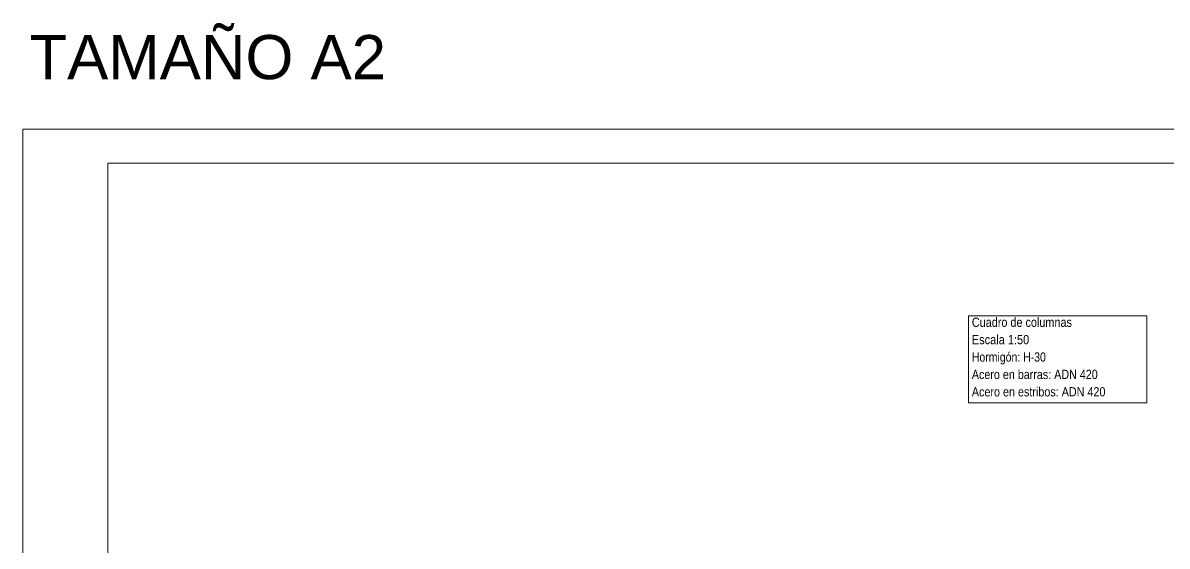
# Model space of a CAD drawing. Header units: millimetres. Extents: x 0 to 59.4, y 0 to 93.5.
# Drawn here: x 0 to 33.67, y 29.72 to 45.13 of the extents above; entities that cross this region are included whole.
import ezdxf

# ---------------------------------------------------------------- set-up
doc = ezdxf.new("R2010")
doc.units = ezdxf.units.MM
for name, color, linetype, lineweight in [('CIM_REFEREN', 2, 'Continuous', 0), ('CUADRO_LINEAS_DE_LA_TABLA_DE_COMPUTO_DEL_CUADRO_DE_COLUMNAS', 1, 'Continuous', 9), ('CUADRO_TEXTOS_DE_LA_TABLA_DE_COMPUTO_DEL_CUADRO_DE_COLUMNAS', 1, 'Continuous', 9), ('RECUAD_LIMITES', 2, 'Continuous', 0), ('RECUAD_MARCO', 1, 'Continuous', 20)]:
    doc.layers.add(name, color=color, linetype=linetype, lineweight=lineweight)
doc.styles.add('CYPETXT_romans', font='arial.ttf', dxfattribs={"height": 0.2})

msp = doc.modelspace()

# ---------------------------------------------------------------- linework, layer by layer
at = {"layer": 'CUADRO_TEXTOS_DE_LA_TABLA_DE_COMPUTO_DEL_CUADRO_DE_COLUMNAS', "lineweight": 5}
for p, q in [((27.82322, 36.49947), (33.07678, 36.49947)), ((27.82322, 36.49947), (27.82322, 33.9383)), ((33.07678, 36.49947), (33.07678, 33.9383)), ((27.82322, 33.9383), (33.07678, 33.9383))]:
    msp.add_line(p, q, dxfattribs=at)
at = {"layer": 'RECUAD_LIMITES'}
msp.add_lwpolyline([(0, 0), (59.4, 0), (59.4, 42), (0, 42), (0, 0)], close=True, dxfattribs=at)
at = {"layer": 'RECUAD_MARCO'}
msp.add_lwpolyline([(2.5, 1), (58.4, 1), (58.4, 41), (2.5, 41), (2.5, 1)], close=True, dxfattribs=at)

# ---------------------------------------------------------------- texts
at = {"layer": 'CIM_REFEREN', "insert": (0.19321, 44.77168), "char_height": 1.3, "attachment_point": 1, "style": 'CYPETXT_romans'}
msp.add_mtext_dynamic_manual_height_columns('TAMAÑO A2', width=20.4097016, gutter_width=12.5, heights=[0], dxfattribs=at)
at = {"layer": 'CUADRO_LINEAS_DE_LA_TABLA_DE_COMPUTO_DEL_CUADRO_DE_COLUMNAS', "style": 'CYPETXT_romans'}
for s, width, p in [('Cuadro de columnas', 0.83596, (27.92482, 36.1747)), ('Escala 1:50', 0.845796, (27.92482, 35.66247)), ('Hormigón: H-30', 0.808194, (27.92482, 35.15023)), ('Acero en barras: ADN 420', 0.827218, (27.92482, 34.638)), ('Acero en estribos: ADN 420', 0.830636, (27.92482, 34.12577))]:
    msp.add_text(s, height=0.2733333, dxfattribs=dict(at, width=width)).set_placement(p)

doc.saveas('drawing.dxf')
